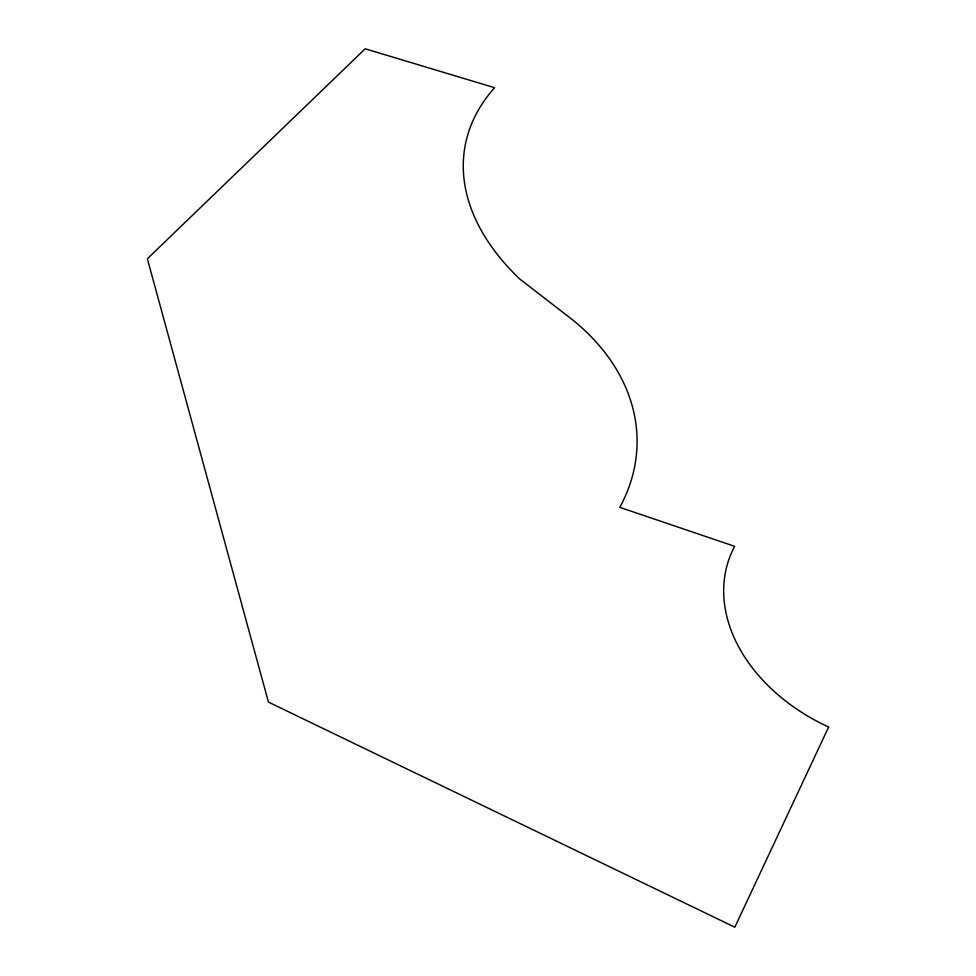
<?xml version="1.0" encoding="UTF-8"?>
<svg xmlns="http://www.w3.org/2000/svg" width="976" height="976" viewBox="0 0 976 976"><rect width="100%" height="100%" fill="white"/><g stroke="black" fill="none" stroke-linecap="round" stroke-linejoin="round"><path stroke-width="1.46" d="M828.636 727.022L734.83 927.2L268.437 702.098L147.364 258.774L365.207 48.8L494.625 87.706A290.726 178.193 9.9 0 0 519.793 279.038L571.57 319.03A248.965 180.145 1.1 0 1 619.772 507.325L734.672 546.328A169.641 125.343 20 0 0 828.636 727.022"/></g></svg>
